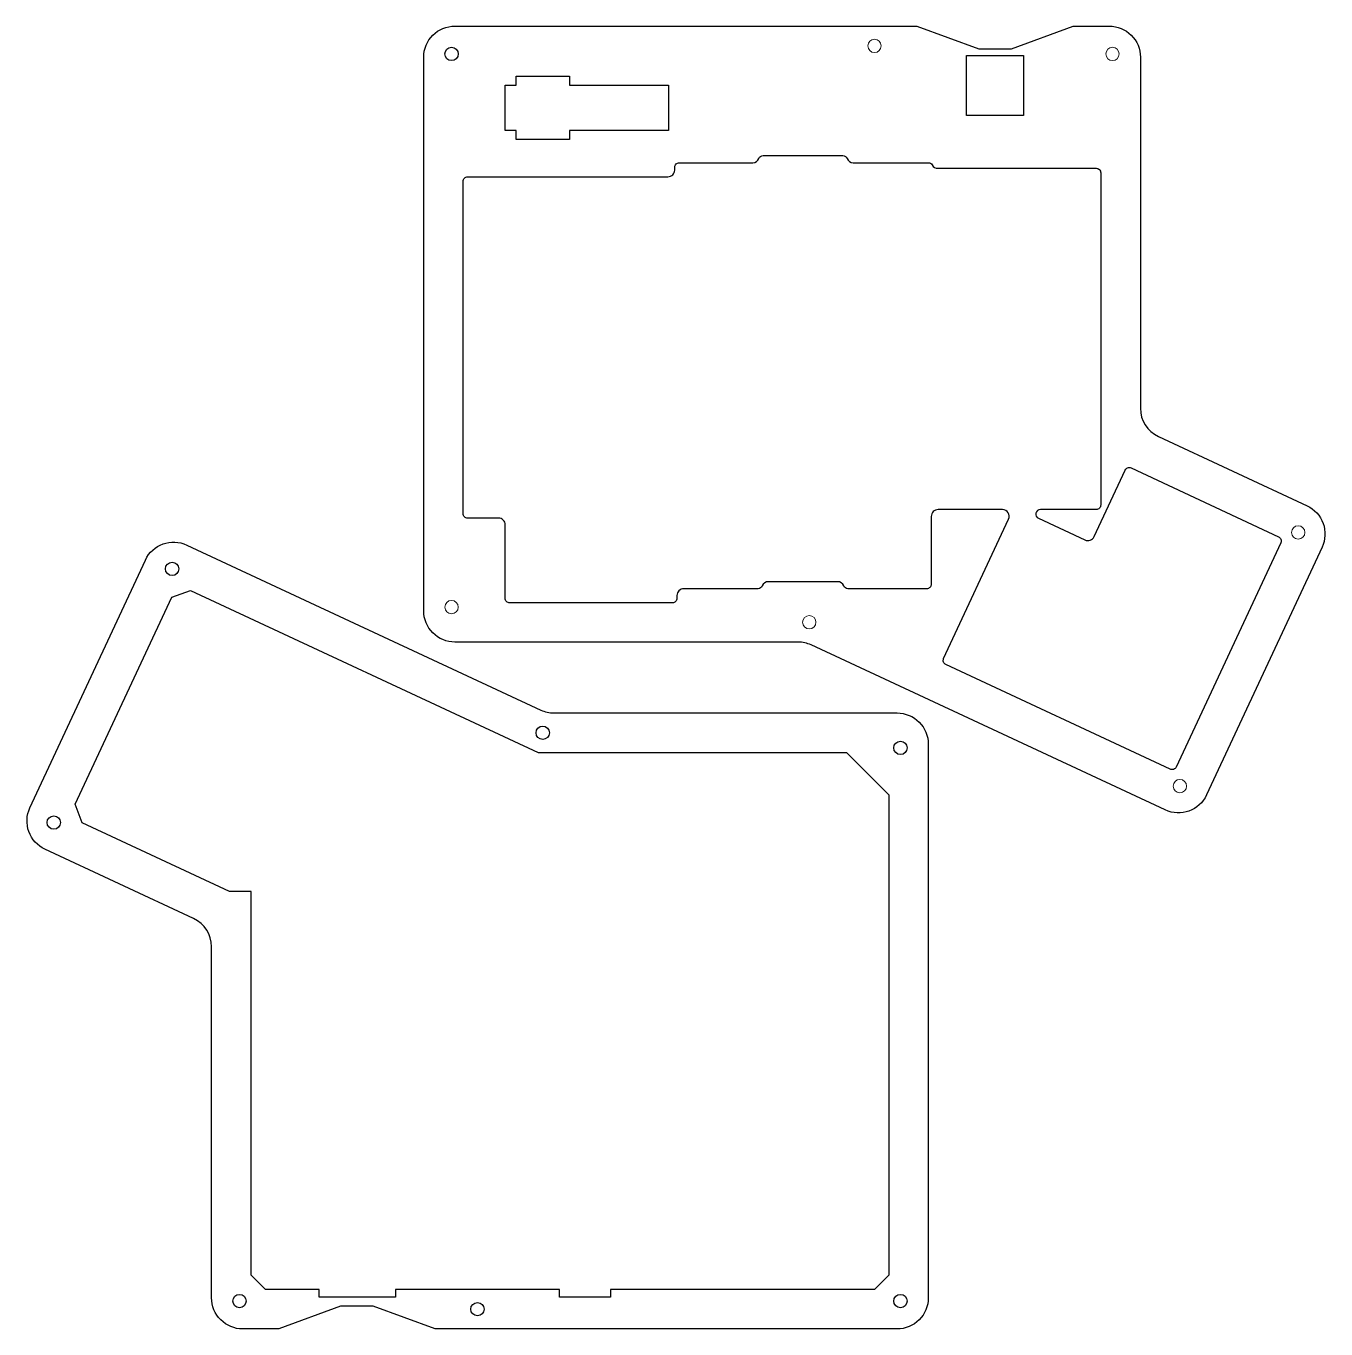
# Model space of a CAD drawing. Header units: millimetres. Extents: x 7 to 299, y 6 to 299.
import ezdxf

# ---------------------------------------------------------------- set-up
doc = ezdxf.new("R2010")
doc.units = ezdxf.units.MM
doc.layers.get('0').update_dxf_attribs({"lineweight": 25, "true_color": 0xffffff})

# ---------------------------------------------------------------- blocks, each defined once
blk = doc.blocks.new('Layer2')
blk.add_lwpolyline([(44.75, 78.58), (52.09, 78.58), (65.97, 83.7), (74.09, 83.7, -0.414214), (81.09, 76.7), (81.09, -2.19, 0.291482), (85.13, -8.53), (118.54, -24.11, -0.414222), (121.92, -33.42), (95.96, -89.1, -0.414191), (86.66, -92.48), (7.09, -55.39, 0.109498), (4.13, -54.73), (-73, -54.73, -0.414214), (-80, -47.73), (-80, 76.7, -0.414214), (-73, 83.7), (30.87, 83.7), (44.75, 78.58), (45.31, 78.58)], format="xyb")
for points in [[(54.81, 77.08), (54.81, 63.58), (42.04, 63.58), (42.04, 77.08)], [(-61.69, 60.23), (-61.69, 70.44), (-59.19, 70.44), (-59.19, 72.44), (-47.19, 72.44), (-47.19, 70.44), (-25, 70.44), (-25, 60.23), (-47.19, 60.23), (-47.19, 58.23), (-59.19, 58.23), (-59.19, 60.23)]]:
    blk.add_lwpolyline(points, close=True)
blk.add_lwpolyline([(36.87, -58.45), (51.47, -27.14, 0.548619), (50.09, -24.98), (35.61, -24.98, 0.414214), (34.08, -26.5), (34.08, -41.74, -0.414214), (33.07, -42.76), (15.36, -42.76, -0.305615), (14.41, -42.12, 0.305615), (13, -41.17), (-2.49, -41.17, 0.305615), (-3.9, -42.12, -0.305615), (-4.85, -42.76), (-21.54, -42.76, 0.414214), (-23.07, -44.28), (-23.07, -44.91, -0.414214), (-24.08, -45.93), (-60.66, -45.93, -0.414214), (-61.67, -44.91), (-61.67, -28.4, 0.414214), (-63.2, -26.88), (-70.11, -26.88, -0.414214), (-71.11, -25.88), (-71.11, 48.83, -0.414214), (-70.11, 49.83), (-25.1, 49.83, 0.414214), (-23.57, 51.35), (-23.57, 51.99, -0.414214), (-22.56, 53), (-6.05, 53, 0.305615), (-4.64, 53.95, -0.305615), (-3.69, 54.59), (14.2, 54.59, -0.305615), (15.15, 53.95, 0.305615), (16.56, 53), (33.41, 53, -0.267949), (34.29, 52.49, 0.267949), (35.61, 51.73), (71.17, 51.73, -0.414214), (72.18, 50.72), (72.18, -23.96, -0.414214), (71.17, -24.98), (58.61, -24.98, 0.802585), (58.18, -26.91), (68.64, -31.79, 0.414214), (70.67, -31.05), (77.64, -16.09, -0.414214), (78.99, -15.6), (112.14, -31.06, -0.414214), (112.63, -32.41), (89.13, -82.82, -0.414214), (87.78, -83.31), (37.36, -59.8, -0.414214)], format="xyb", close=True)
at = {"color": 1, "linetype": 'Continuous', "lineweight": 0, "true_color": 0xff0000}
for centre in [(21.33, 79.25), (74.82, 77.43), (116.56, -30.1), (-73.74, -46.88), (6.67, -50.29), (89.97, -87.12)]:
    blk.add_circle(centre, 1.5, dxfattribs=at)
at = {"color": 1, "true_color": 0xff0000}
blk.add_circle((-73.74, 77.43), 1.5, dxfattribs=at)
blk = doc.blocks.new('Layer4')
blk.add_lwpolyline([(91.09, -12.19, 0.291482), (95.13, -18.53), (128.54, -34.11, -0.414222), (131.92, -43.42), (105.96, -99.1, -0.414191), (96.66, -102.48), (17.09, -65.39, 0.109498), (14.13, -64.73), (-63, -64.73, -0.414214), (-70, -57.73), (-70, 66.7, -0.414214), (-63, 73.7), (40.87, 73.7), (54.75, 68.58), (62.09, 68.58), (75.97, 73.7), (84.09, 73.7, -0.414214), (91.09, 66.7)], format="xyb", close=True)
blk.add_lwpolyline([(12.91, 66.59), (12.91, 64.81), (49.76, 64.81), (49.76, 66.59), (66.93, 66.59), (66.93, 64.81), (79, 64.81), (82.2, 61.63), (82.2, -24.6), (87.1, -24.6), (120.19, -40.03), (121.73, -44.25), (100.04, -90.75), (95.82, -92.29), (17.66, -55.84), (-51.58, -55.84), (-61.11, -46.32), (-61.11, 61.63), (-57.94, 64.81), (1.4, 64.81), (1.4, 66.59)], close=True)
at = {"color": 1, "true_color": 0xff0000}
for centre in [(31.33, 69.25), (-63.74, 67.43), (84.82, 67.43), (126.56, -40.1), (-63.74, -56.88), (16.67, -60.29), (99.97, -97.12)]:
    blk.add_circle(centre, 1.5, dxfattribs=at)

msp = doc.modelspace()

# ---------------------------------------------------------------- block references
msp.add_blockref('Layer2', (176.58, 215.41))
at = {"rotation": 180}
msp.add_blockref('Layer4', (140, 80), dxfattribs=at)

doc.saveas('drawing.dxf')
